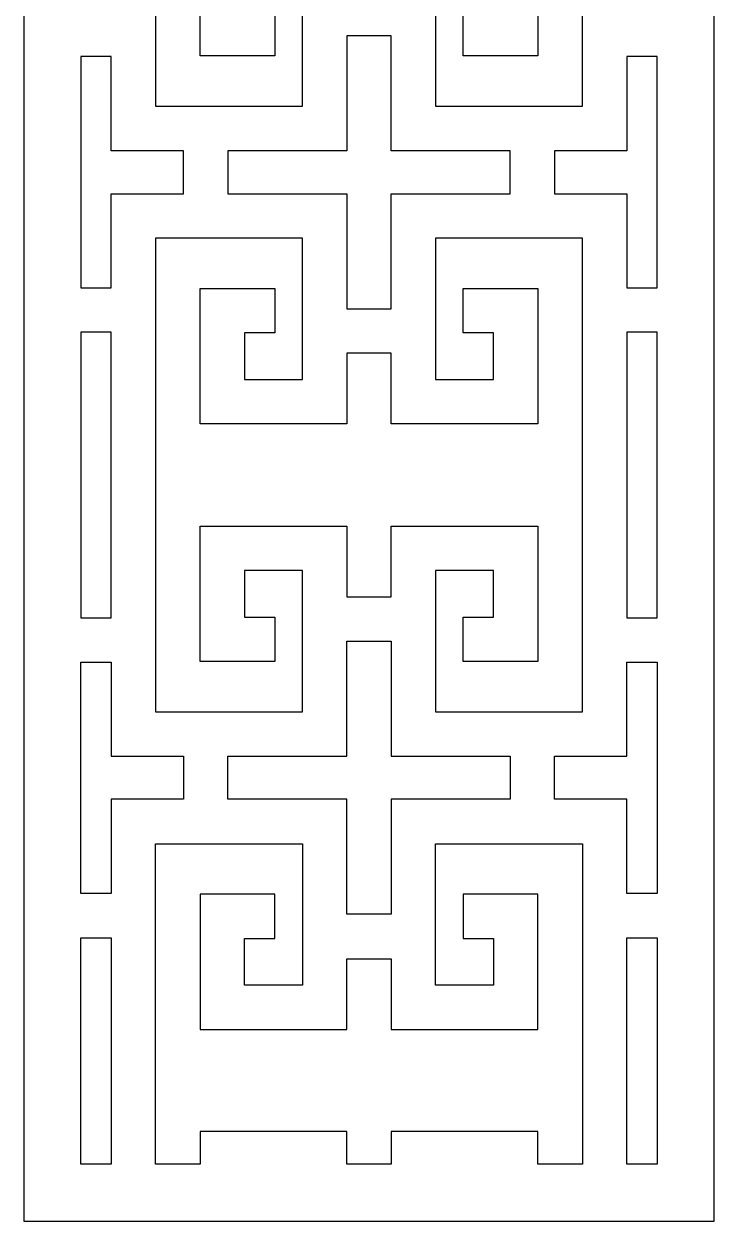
# Model space of a CAD drawing. Header units: centimetres. Extents: x -9.4 to 5.3, y -12.4 to 14.2.
# Drawn here: x -9.38 to -2.59, y -12.43 to -0.65 of the extents above; entities that cross this region are included whole.
import ezdxf

# ---------------------------------------------------------------- set-up
doc = ezdxf.new("R2010")
doc.units = ezdxf.units.CM
doc.header["$MEASUREMENT"] = 0
doc.layers.add('layer 1', color=7, linetype='Continuous')

msp = doc.modelspace()

# ---------------------------------------------------------------- linework, layer by layer
at = {"layer": 'layer 1', "color": 177}
for points, knots in [([(-3.14941, -12.43271), (-3.14941, -12.43271), (-3.44821, -12.43271), (-3.44821, -12.43271), (-3.44821, -12.43271), (-3.44821, -12.43271), (-3.88507, -12.43271), (-3.88507, -12.43271), (-3.88507, -12.43271), (-3.88507, -12.43271), (-4.32191, -12.43271), (-4.32191, -12.43271), (-4.32191, -12.43271), (-4.32191, -12.43271), (-4.75877, -12.43271), (-4.75877, -12.43271), (-4.75877, -12.43271), (-4.75877, -12.43271), (-5.32843, -12.43271), (-5.32843, -12.43271), (-5.32843, -12.43271), (-5.32843, -12.43271), (-6.63896, -12.43271), (-6.63896, -12.43271), (-6.63896, -12.43271), (-6.63896, -12.43271), (-7.20862, -12.43271), (-7.20862, -12.43271), (-7.20862, -12.43271), (-7.20862, -12.43271), (-7.64547, -12.43271), (-7.64547, -12.43271), (-7.64547, -12.43271), (-7.64547, -12.43271), (-8.08232, -12.43271), (-8.08232, -12.43271), (-8.08232, -12.43271), (-8.08232, -12.43271), (-8.51917, -12.43271), (-8.51917, -12.43271), (-8.51917, -12.43271), (-8.51917, -12.43271), (-8.81798, -12.43271), (-8.81798, -12.43271), (-8.81798, -12.43271), (-8.81798, -12.43271), (-9.37717, -12.43271), (-9.37717, -12.43271), (-9.37717, -12.43271), (-9.37717, -12.43271), (-9.37717, -12.43271), (-9.37717, -12.43271), (-9.37717, -12.43271), (-9.37717, -12.43271), (-9.37717, -11.87352), (-9.37717, -11.87352), (-9.37717, -11.87352), (-9.37717, -11.87352), (-9.37717, -11.87352), (-9.37717, -11.87352), (-9.37717, -11.87352), (-9.37717, -11.87352), (-9.37717, -11.04969), (-9.37717, -11.04969), (-9.37717, -11.04969), (-9.37717, -11.04969), (-9.37717, -8.06984), (-9.37717, -8.06984), (-9.37717, -8.06984), (-9.37717, -8.06984), (-9.37717, -5.08999), (-9.37717, -5.08999), (-9.37717, -5.08999), (-9.37717, -5.08999), (-9.37717, -2.11014), (-9.37717, -2.11014), (-9.37717, -2.11014), (-9.37717, -2.11014), (-9.37717, 0.86972), (-9.37717, 0.86972), (-9.37717, 0.86972), (-9.37717, 0.86972), (-9.37717, 3.84957), (-9.37717, 3.84957), (-9.37717, 3.84957), (-9.37717, 3.84957), (-9.37717, 6.82942), (-9.37717, 6.82942), (-9.37717, 6.82942), (-9.37717, 6.82942), (-9.37717, 9.80927), (-9.37717, 9.80927), (-9.37717, 9.80927), (-9.37717, 9.80927), (-9.37717, 12.78912), (-9.37717, 12.78912), (-9.37717, 12.78912), (-9.37717, 12.78912), (-9.37717, 13.61295), (-9.37717, 13.61295), (-9.37717, 13.61295), (-9.37717, 13.61295), (-9.37717, 14.17214), (-9.37717, 14.17214), (-9.37717, 14.17214), (-9.37717, 14.17214), (-8.81798, 14.17214), (-8.81798, 14.17214), (-8.81798, 14.17214), (-8.81798, 14.17214), (-8.51917, 14.17214), (-8.51917, 14.17214), (-8.51917, 14.17214), (-8.51917, 14.17214), (-8.08232, 14.17214), (-8.08232, 14.17214), (-8.08232, 14.17214), (-8.08232, 14.17214), (-7.64547, 14.17214), (-7.64547, 14.17214), (-7.64547, 14.17214), (-7.64547, 14.17214), (-7.20862, 14.17214), (-7.20862, 14.17214), (-7.20862, 14.17214), (-7.20862, 14.17214), (-6.63896, 14.17214), (-6.63896, 14.17214), (-6.63896, 14.17214), (-6.63896, 14.17214), (-5.32843, 14.17214), (-5.32843, 14.17214), (-5.32843, 14.17214), (-5.32843, 14.17214), (-4.75877, 14.17214), (-4.75877, 14.17214), (-4.75877, 14.17214), (-4.75877, 14.17214), (-4.32191, 14.17214), (-4.32191, 14.17214), (-4.32191, 14.17214), (-4.32191, 14.17214), (-3.88507, 14.17214), (-3.88507, 14.17214), (-3.88507, 14.17214), (-3.88507, 14.17214), (-3.44821, 14.17214), (-3.44821, 14.17214), (-3.44821, 14.17214), (-3.44821, 14.17214), (-3.14941, 14.17214), (-3.14941, 14.17214), (-3.14941, 14.17214), (-3.14941, 14.17214), (-2.59022, 14.17214), (-2.59022, 14.17214), (-2.59022, 14.17214), (-2.59022, 14.17214), (-2.59022, 14.17214), (-2.59022, 14.17214), (-2.59022, 14.17214), (-2.59022, 14.17214), (-2.59022, 13.61295), (-2.59022, 13.61295), (-2.59022, 13.61295), (-2.59022, 13.61295), (-2.59022, 13.61295), (-2.59022, 13.61295), (-2.59022, 13.61295), (-2.59022, 13.61295), (-2.59022, 12.78912), (-2.59022, 12.78912), (-2.59022, 12.78912), (-2.59022, 12.78912), (-2.59022, 9.80927), (-2.59022, 9.80927), (-2.59022, 9.80927), (-2.59022, 9.80927), (-2.59022, 6.82942), (-2.59022, 6.82942), (-2.59022, 6.82942), (-2.59022, 6.82942), (-2.59022, 3.84957), (-2.59022, 3.84957), (-2.59022, 3.84957), (-2.59022, 3.84957), (-2.59022, 0.86972), (-2.59022, 0.86972), (-2.59022, 0.86972), (-2.59022, 0.86972), (-2.59022, -2.11014), (-2.59022, -2.11014), (-2.59022, -2.11014), (-2.59022, -2.11014), (-2.59022, -5.08999), (-2.59022, -5.08999), (-2.59022, -5.08999), (-2.59022, -5.08999), (-2.59022, -8.06984), (-2.59022, -8.06984), (-2.59022, -8.06984), (-2.59022, -8.06984), (-2.59022, -11.04969), (-2.59022, -11.04969), (-2.59022, -11.04969), (-2.59022, -11.04969), (-2.59022, -11.87352), (-2.59022, -11.87352), (-2.59022, -11.87352), (-2.59022, -11.87352), (-2.59022, -12.43271), (-2.59022, -12.43271), (-2.59022, -12.43271), (-2.59022, -12.43271), (-3.14941, -12.43271), (-3.14941, -12.43271)], [0, 0, 0, 0, 0.01818182, 0.01818182, 0.01818182, 0.01818182, 0.03636364, 0.03636364, 0.03636364, 0.03636364, 0.05454545, 0.05454545, 0.05454545, 0.05454545, 0.07272727, 0.07272727, 0.07272727, 0.07272727, 0.09090909, 0.09090909, 0.09090909, 0.09090909, 0.10909091, 0.10909091, 0.10909091, 0.10909091, 0.12727273, 0.12727273, 0.12727273, 0.12727273, 0.14545455, 0.14545455, 0.14545455, 0.14545455, 0.16363636, 0.16363636, 0.16363636, 0.16363636, 0.18181818, 0.18181818, 0.18181818, 0.18181818, 0.2, 0.2, 0.2, 0.2, 0.21818182, 0.21818182, 0.21818182, 0.21818182, 0.23636364, 0.23636364, 0.23636364, 0.23636364, 0.25454545, 0.25454545, 0.25454545, 0.25454545, 0.27272727, 0.27272727, 0.27272727, 0.27272727, 0.29090909, 0.29090909, 0.29090909, 0.29090909, 0.30909091, 0.30909091, 0.30909091, 0.30909091, 0.32727273, 0.32727273, 0.32727273, 0.32727273, 0.34545455, 0.34545455, 0.34545455, 0.34545455, 0.36363636, 0.36363636, 0.36363636, 0.36363636, 0.38181818, 0.38181818, 0.38181818, 0.38181818, 0.4, 0.4, 0.4, 0.4, 0.41818182, 0.41818182, 0.41818182, 0.41818182, 0.43636364, 0.43636364, 0.43636364, 0.43636364, 0.45454545, 0.45454545, 0.45454545, 0.45454545, 0.47272727, 0.47272727, 0.47272727, 0.47272727, 0.49090909, 0.49090909, 0.49090909, 0.49090909, 0.50909091, 0.50909091, 0.50909091, 0.50909091, 0.52727273, 0.52727273, 0.52727273, 0.52727273, 0.54545455, 0.54545455, 0.54545455, 0.54545455, 0.56363636, 0.56363636, 0.56363636, 0.56363636, 0.58181818, 0.58181818, 0.58181818, 0.58181818, 0.6, 0.6, 0.6, 0.6, 0.61818182, 0.61818182, 0.61818182, 0.61818182, 0.63636364, 0.63636364, 0.63636364, 0.63636364, 0.65454545, 0.65454545, 0.65454545, 0.65454545, 0.67272727, 0.67272727, 0.67272727, 0.67272727, 0.69090909, 0.69090909, 0.69090909, 0.69090909, 0.70909091, 0.70909091, 0.70909091, 0.70909091, 0.72727273, 0.72727273, 0.72727273, 0.72727273, 0.74545455, 0.74545455, 0.74545455, 0.74545455, 0.76363636, 0.76363636, 0.76363636, 0.76363636, 0.78181818, 0.78181818, 0.78181818, 0.78181818, 0.8, 0.8, 0.8, 0.8, 0.81818182, 0.81818182, 0.81818182, 0.81818182, 0.83636364, 0.83636364, 0.83636364, 0.83636364, 0.85454545, 0.85454545, 0.85454545, 0.85454545, 0.87272727, 0.87272727, 0.87272727, 0.87272727, 0.89090909, 0.89090909, 0.89090909, 0.89090909, 0.90909091, 0.90909091, 0.90909091, 0.90909091, 0.92727273, 0.92727273, 0.92727273, 0.92727273, 0.94545455, 0.94545455, 0.94545455, 0.94545455, 0.96363636, 0.96363636, 0.96363636, 0.96363636, 1, 1, 1, 1]), ([(-3.88507, 0.86972), (-3.88507, 0.86972), (-3.88507, -1.46119), (-3.88507, -1.46119), (-3.88507, -1.46119), (-3.88507, -1.46119), (-5.32843, -1.46119), (-5.32843, -1.46119), (-5.32843, -1.46119), (-5.32843, -1.46119), (-5.32843, -0.06944), (-5.32843, -0.06944), (-5.32843, -0.06944), (-5.32843, -0.06944), (-4.75877, -0.06944), (-4.75877, -0.06944), (-4.75877, -0.06944), (-4.75877, -0.06944), (-4.75877, -0.52835), (-4.75877, -0.52835), (-4.75877, -0.52835), (-4.75877, -0.52835), (-5.05758, -0.52835), (-5.05758, -0.52835), (-5.05758, -0.52835), (-5.05758, -0.52835), (-5.05758, -0.96522), (-5.05758, -0.96522), (-5.05758, -0.96522), (-5.05758, -0.96522), (-4.75877, -0.96522), (-4.75877, -0.96522), (-4.75877, -0.96522), (-4.75877, -0.96522), (-4.75876, -0.96522), (-4.75876, -0.96522), (-4.75876, -0.96522), (-4.75876, -0.96522), (-4.32191, -0.96522), (-4.32191, -0.96522), (-4.32191, -0.96522), (-4.32191, -0.96522), (-4.32191, 0.36742), (-4.32191, 0.36742), (-4.32191, 0.36742), (-4.32191, 0.36742), (-4.75877, 0.36742), (-4.75877, 0.36742), (-4.75877, 0.36742), (-4.75877, 0.36742), (-4.75877, 0.36742), (-4.75877, 0.36742), (-4.75877, 0.36742), (-4.75877, 0.36742), (-5.32844, 0.36742), (-5.32844, 0.36742), (-5.32844, 0.36742), (-5.32844, 0.36742), (-5.32844, 0.36742), (-5.32844, 0.36742), (-5.32844, 0.36742), (-5.32844, 0.36742), (-5.76528, 0.36742), (-5.76528, 0.36742), (-5.76528, 0.36742), (-5.76528, 0.36742), (-5.76529, -0.32971), (-5.76529, -0.32971), (-5.76529, -0.32971), (-5.76529, -0.32971), (-5.98369, -0.32971), (-5.98369, -0.32971), (-5.98369, -0.32971), (-5.98369, -0.32971), (-6.2021, -0.32971), (-6.2021, -0.32971), (-6.2021, -0.32971), (-6.2021, -0.32971), (-6.2021, 0.36742), (-6.2021, 0.36742), (-6.2021, 0.36742), (-6.2021, 0.36742), (-6.63895, 0.36742), (-6.63895, 0.36742), (-6.63895, 0.36742), (-6.63895, 0.36742), (-6.63895, 0.36742), (-6.63895, 0.36742), (-6.63895, 0.36742), (-6.63895, 0.36742), (-7.20862, 0.36742), (-7.20862, 0.36742), (-7.20862, 0.36742), (-7.20862, 0.36742), (-7.20862, 0.36742), (-7.20862, 0.36742), (-7.20862, 0.36742), (-7.20862, 0.36742), (-7.64547, 0.36742), (-7.64547, 0.36742), (-7.64547, 0.36742), (-7.64547, 0.36742), (-7.64547, -0.96522), (-7.64547, -0.96522), (-7.64547, -0.96522), (-7.64547, -0.96522), (-7.20862, -0.96522), (-7.20862, -0.96522), (-7.20862, -0.96522), (-7.20862, -0.96522), (-7.20862, -0.96522), (-7.20862, -0.96522), (-7.20862, -0.96522), (-7.20862, -0.96522), (-6.90981, -0.96522), (-6.90981, -0.96522), (-6.90981, -0.96522), (-6.90981, -0.96522), (-6.90981, -0.52835), (-6.90981, -0.52835), (-6.90981, -0.52835), (-6.90981, -0.52835), (-7.20862, -0.52835), (-7.20862, -0.52835), (-7.20862, -0.52835), (-7.20862, -0.52835), (-7.20862, -0.06944), (-7.20862, -0.06944), (-7.20862, -0.06944), (-7.20862, -0.06944), (-6.63896, -0.06944), (-6.63896, -0.06944), (-6.63896, -0.06944), (-6.63896, -0.06944), (-6.63896, -1.46119), (-6.63896, -1.46119), (-6.63896, -1.46119), (-6.63896, -1.46119), (-8.08232, -1.46119), (-8.08232, -1.46119), (-8.08232, -1.46119), (-8.08232, -1.46119), (-8.08232, 0.86972), (-8.08232, 0.86972), (-8.08232, 0.86972), (-8.08232, 0.86972), (-8.08232, 3.20063), (-8.08232, 3.20063), (-8.08232, 3.20063), (-8.08232, 3.20063), (-6.63896, 3.20063), (-6.63896, 3.20063), (-6.63896, 3.20063), (-6.63896, 3.20063), (-6.63896, 1.80888), (-6.63896, 1.80888), (-6.63896, 1.80888), (-6.63896, 1.80888), (-7.20862, 1.80888), (-7.20862, 1.80888), (-7.20862, 1.80888), (-7.20862, 1.80888), (-7.20862, 2.26779), (-7.20862, 2.26779), (-7.20862, 2.26779), (-7.20862, 2.26779), (-6.90981, 2.26779), (-6.90981, 2.26779), (-6.90981, 2.26779), (-6.90981, 2.26779), (-6.90981, 2.70465), (-6.90981, 2.70465), (-6.90981, 2.70465), (-6.90981, 2.70465), (-7.20862, 2.70465), (-7.20862, 2.70465), (-7.20862, 2.70465), (-7.20862, 2.70465), (-7.20862, 2.70465), (-7.20862, 2.70465), (-7.20862, 2.70465), (-7.20862, 2.70465), (-7.64547, 2.70465), (-7.64547, 2.70465), (-7.64547, 2.70465), (-7.64547, 2.70465), (-7.64547, 1.37201), (-7.64547, 1.37201), (-7.64547, 1.37201), (-7.64547, 1.37201), (-7.20862, 1.37201), (-7.20862, 1.37201), (-7.20862, 1.37201), (-7.20862, 1.37201), (-7.20862, 1.37201), (-7.20862, 1.37201), (-7.20862, 1.37201), (-7.20862, 1.37201), (-6.63895, 1.37201), (-6.63895, 1.37201), (-6.63895, 1.37201), (-6.63895, 1.37201), (-6.63895, 1.37202), (-6.63895, 1.37202), (-6.63895, 1.37202), (-6.63895, 1.37202), (-6.2021, 1.37202), (-6.2021, 1.37202), (-6.2021, 1.37202), (-6.2021, 1.37202), (-6.2021, 2.06914), (-6.2021, 2.06914), (-6.2021, 2.06914), (-6.2021, 2.06914), (-5.98369, 2.06914), (-5.98369, 2.06914), (-5.98369, 2.06914), (-5.98369, 2.06914), (-5.76529, 2.06914), (-5.76529, 2.06914), (-5.76529, 2.06914), (-5.76529, 2.06914), (-5.76528, 1.37202), (-5.76528, 1.37202), (-5.76528, 1.37202), (-5.76528, 1.37202), (-5.32844, 1.37202), (-5.32844, 1.37202), (-5.32844, 1.37202), (-5.32844, 1.37202), (-5.32844, 1.37201), (-5.32844, 1.37201), (-5.32844, 1.37201), (-5.32844, 1.37201), (-4.75877, 1.37201), (-4.75877, 1.37201), (-4.75877, 1.37201), (-4.75877, 1.37201), (-4.75877, 1.37201), (-4.75877, 1.37201), (-4.75877, 1.37201), (-4.75877, 1.37201), (-4.32191, 1.37201), (-4.32191, 1.37201), (-4.32191, 1.37201), (-4.32191, 1.37201), (-4.32191, 2.70465), (-4.32191, 2.70465), (-4.32191, 2.70465), (-4.32191, 2.70465), (-4.75876, 2.70465), (-4.75876, 2.70465), (-4.75876, 2.70465), (-4.75876, 2.70465), (-4.75877, 2.70465), (-4.75877, 2.70465), (-4.75877, 2.70465), (-4.75877, 2.70465), (-5.05758, 2.70465), (-5.05758, 2.70465), (-5.05758, 2.70465), (-5.05758, 2.70465), (-5.05758, 2.26779), (-5.05758, 2.26779), (-5.05758, 2.26779), (-5.05758, 2.26779), (-4.75877, 2.26779), (-4.75877, 2.26779), (-4.75877, 2.26779), (-4.75877, 2.26779), (-4.75877, 1.80888), (-4.75877, 1.80888), (-4.75877, 1.80888), (-4.75877, 1.80888), (-5.32843, 1.80888), (-5.32843, 1.80888), (-5.32843, 1.80888), (-5.32843, 1.80888), (-5.32843, 3.20063), (-5.32843, 3.20063), (-5.32843, 3.20063), (-5.32843, 3.20063), (-3.88507, 3.20063), (-3.88507, 3.20063), (-3.88507, 3.20063), (-3.88507, 3.20063), (-3.88507, 0.86972), (-3.88507, 0.86972)], [0, 0, 0, 0, 0.01369863, 0.01369863, 0.01369863, 0.01369863, 0.02739726, 0.02739726, 0.02739726, 0.02739726, 0.04109589, 0.04109589, 0.04109589, 0.04109589, 0.05479452, 0.05479452, 0.05479452, 0.05479452, 0.06849315, 0.06849315, 0.06849315, 0.06849315, 0.08219178, 0.08219178, 0.08219178, 0.08219178, 0.09589041, 0.09589041, 0.09589041, 0.09589041, 0.10958904, 0.10958904, 0.10958904, 0.10958904, 0.12328767, 0.12328767, 0.12328767, 0.12328767, 0.1369863, 0.1369863, 0.1369863, 0.1369863, 0.15068493, 0.15068493, 0.15068493, 0.15068493, 0.16438356, 0.16438356, 0.16438356, 0.16438356, 0.17808219, 0.17808219, 0.17808219, 0.17808219, 0.19178082, 0.19178082, 0.19178082, 0.19178082, 0.20547945, 0.20547945, 0.20547945, 0.20547945, 0.21917808, 0.21917808, 0.21917808, 0.21917808, 0.23287671, 0.23287671, 0.23287671, 0.23287671, 0.24657534, 0.24657534, 0.24657534, 0.24657534, 0.26027397, 0.26027397, 0.26027397, 0.26027397, 0.2739726, 0.2739726, 0.2739726, 0.2739726, 0.28767123, 0.28767123, 0.28767123, 0.28767123, 0.30136986, 0.30136986, 0.30136986, 0.30136986, 0.31506849, 0.31506849, 0.31506849, 0.31506849, 0.32876712, 0.32876712, 0.32876712, 0.32876712, 0.34246575, 0.34246575, 0.34246575, 0.34246575, 0.35616438, 0.35616438, 0.35616438, 0.35616438, 0.36986301, 0.36986301, 0.36986301, 0.36986301, 0.38356164, 0.38356164, 0.38356164, 0.38356164, 0.39726027, 0.39726027, 0.39726027, 0.39726027, 0.4109589, 0.4109589, 0.4109589, 0.4109589, 0.42465753, 0.42465753, 0.42465753, 0.42465753, 0.43835616, 0.43835616, 0.43835616, 0.43835616, 0.45205479, 0.45205479, 0.45205479, 0.45205479, 0.46575342, 0.46575342, 0.46575342, 0.46575342, 0.47945205, 0.47945205, 0.47945205, 0.47945205, 0.49315068, 0.49315068, 0.49315068, 0.49315068, 0.50684932, 0.50684932, 0.50684932, 0.50684932, 0.52054795, 0.52054795, 0.52054795, 0.52054795, 0.53424658, 0.53424658, 0.53424658, 0.53424658, 0.54794521, 0.54794521, 0.54794521, 0.54794521, 0.56164384, 0.56164384, 0.56164384, 0.56164384, 0.57534247, 0.57534247, 0.57534247, 0.57534247, 0.5890411, 0.5890411, 0.5890411, 0.5890411, 0.60273973, 0.60273973, 0.60273973, 0.60273973, 0.61643836, 0.61643836, 0.61643836, 0.61643836, 0.63013699, 0.63013699, 0.63013699, 0.63013699, 0.64383562, 0.64383562, 0.64383562, 0.64383562, 0.65753425, 0.65753425, 0.65753425, 0.65753425, 0.67123288, 0.67123288, 0.67123288, 0.67123288, 0.68493151, 0.68493151, 0.68493151, 0.68493151, 0.69863014, 0.69863014, 0.69863014, 0.69863014, 0.71232877, 0.71232877, 0.71232877, 0.71232877, 0.7260274, 0.7260274, 0.7260274, 0.7260274, 0.73972603, 0.73972603, 0.73972603, 0.73972603, 0.75342466, 0.75342466, 0.75342466, 0.75342466, 0.76712329, 0.76712329, 0.76712329, 0.76712329, 0.78082192, 0.78082192, 0.78082192, 0.78082192, 0.79452055, 0.79452055, 0.79452055, 0.79452055, 0.80821918, 0.80821918, 0.80821918, 0.80821918, 0.82191781, 0.82191781, 0.82191781, 0.82191781, 0.83561644, 0.83561644, 0.83561644, 0.83561644, 0.84931507, 0.84931507, 0.84931507, 0.84931507, 0.8630137, 0.8630137, 0.8630137, 0.8630137, 0.87671233, 0.87671233, 0.87671233, 0.87671233, 0.89041096, 0.89041096, 0.89041096, 0.89041096, 0.90410959, 0.90410959, 0.90410959, 0.90410959, 0.91780822, 0.91780822, 0.91780822, 0.91780822, 0.93150685, 0.93150685, 0.93150685, 0.93150685, 0.94520548, 0.94520548, 0.94520548, 0.94520548, 0.95890411, 0.95890411, 0.95890411, 0.95890411, 0.97260274, 0.97260274, 0.97260274, 0.97260274, 1, 1, 1, 1]), ([(-5.76529, -0.76657), (-5.76529, -0.76657), (-5.76528, -1.89806), (-5.76528, -1.89806), (-5.76528, -1.89806), (-5.76528, -1.89806), (-5.32843, -1.89806), (-5.32843, -1.89806), (-5.32843, -1.89806), (-5.32843, -1.89806), (-5.32843, -1.89806), (-5.32843, -1.89806), (-5.32843, -1.89806), (-5.32843, -1.89806), (-4.59626, -1.89806), (-4.59626, -1.89806), (-4.59626, -1.89806), (-4.59626, -1.89806), (-4.59626, -2.11014), (-4.59626, -2.11014), (-4.59626, -2.11014), (-4.59626, -2.11014), (-4.59626, -2.32221), (-4.59626, -2.32221), (-4.59626, -2.32221), (-4.59626, -2.32221), (-5.32843, -2.32221), (-5.32843, -2.32221), (-5.32843, -2.32221), (-5.32843, -2.32221), (-5.32843, -2.32221), (-5.32843, -2.32221), (-5.32843, -2.32221), (-5.32843, -2.32221), (-5.76528, -2.32221), (-5.76528, -2.32221), (-5.76528, -2.32221), (-5.76528, -2.32221), (-5.76529, -3.4537), (-5.76529, -3.4537), (-5.76529, -3.4537), (-5.76529, -3.4537), (-5.98369, -3.4537), (-5.98369, -3.4537), (-5.98369, -3.4537), (-5.98369, -3.4537), (-6.2021, -3.4537), (-6.2021, -3.4537), (-6.2021, -3.4537), (-6.2021, -3.4537), (-6.2021, -2.32221), (-6.2021, -2.32221), (-6.2021, -2.32221), (-6.2021, -2.32221), (-6.63895, -2.32221), (-6.63895, -2.32221), (-6.63895, -2.32221), (-6.63895, -2.32221), (-6.63896, -2.32221), (-6.63896, -2.32221), (-6.63896, -2.32221), (-6.63896, -2.32221), (-7.37113, -2.32221), (-7.37113, -2.32221), (-7.37113, -2.32221), (-7.37113, -2.32221), (-7.37113, -2.11014), (-7.37113, -2.11014), (-7.37113, -2.11014), (-7.37113, -2.11014), (-7.37113, -1.89806), (-7.37113, -1.89806), (-7.37113, -1.89806), (-7.37113, -1.89806), (-6.63896, -1.89806), (-6.63896, -1.89806), (-6.63896, -1.89806), (-6.63896, -1.89806), (-6.63895, -1.89806), (-6.63895, -1.89806), (-6.63895, -1.89806), (-6.63895, -1.89806), (-6.2021, -1.89806), (-6.2021, -1.89806), (-6.2021, -1.89806), (-6.2021, -1.89806), (-6.2021, -0.76657), (-6.2021, -0.76657), (-6.2021, -0.76657), (-6.2021, -0.76657), (-5.98369, -0.76657), (-5.98369, -0.76657), (-5.98369, -0.76657), (-5.98369, -0.76657), (-5.76529, -0.76657), (-5.76529, -0.76657)], [0, 0, 0, 0, 0.04, 0.04, 0.04, 0.04, 0.08, 0.08, 0.08, 0.08, 0.12, 0.12, 0.12, 0.12, 0.16, 0.16, 0.16, 0.16, 0.2, 0.2, 0.2, 0.2, 0.24, 0.24, 0.24, 0.24, 0.28, 0.28, 0.28, 0.28, 0.32, 0.32, 0.32, 0.32, 0.36, 0.36, 0.36, 0.36, 0.4, 0.4, 0.4, 0.4, 0.44, 0.44, 0.44, 0.44, 0.48, 0.48, 0.48, 0.48, 0.52, 0.52, 0.52, 0.52, 0.56, 0.56, 0.56, 0.56, 0.6, 0.6, 0.6, 0.6, 0.64, 0.64, 0.64, 0.64, 0.68, 0.68, 0.68, 0.68, 0.72, 0.72, 0.72, 0.72, 0.76, 0.76, 0.76, 0.76, 0.8, 0.8, 0.8, 0.8, 0.84, 0.84, 0.84, 0.84, 0.88, 0.88, 0.88, 0.88, 0.92, 0.92, 0.92, 0.92, 1, 1, 1, 1]), ([(-8.81798, -2.11014), (-8.81798, -2.11014), (-8.81798, -0.97156), (-8.81798, -0.97156), (-8.81798, -0.97156), (-8.81798, -0.97156), (-8.51917, -0.97156), (-8.51917, -0.97156), (-8.51917, -0.97156), (-8.51917, -0.97156), (-8.51917, -1.89806), (-8.51917, -1.89806), (-8.51917, -1.89806), (-8.51917, -1.89806), (-8.08232, -1.89806), (-8.08232, -1.89806), (-8.08232, -1.89806), (-8.08232, -1.89806), (-8.08232, -1.89806), (-8.08232, -1.89806), (-8.08232, -1.89806), (-8.08232, -1.89806), (-7.80798, -1.89806), (-7.80798, -1.89806), (-7.80798, -1.89806), (-7.80798, -1.89806), (-7.80798, -2.11014), (-7.80798, -2.11014), (-7.80798, -2.11014), (-7.80798, -2.11014), (-7.80798, -2.32221), (-7.80798, -2.32221), (-7.80798, -2.32221), (-7.80798, -2.32221), (-8.08232, -2.32221), (-8.08232, -2.32221), (-8.08232, -2.32221), (-8.08232, -2.32221), (-8.08232, -2.32221), (-8.08232, -2.32221), (-8.08232, -2.32221), (-8.08232, -2.32221), (-8.51917, -2.32221), (-8.51917, -2.32221), (-8.51917, -2.32221), (-8.51917, -2.32221), (-8.51917, -3.24871), (-8.51917, -3.24871), (-8.51917, -3.24871), (-8.51917, -3.24871), (-8.81798, -3.24871), (-8.81798, -3.24871), (-8.81798, -3.24871), (-8.81798, -3.24871), (-8.81798, -2.11014), (-8.81798, -2.11014)], [0, 0, 0, 0, 0.06666667, 0.06666667, 0.06666667, 0.06666667, 0.13333333, 0.13333333, 0.13333333, 0.13333333, 0.2, 0.2, 0.2, 0.2, 0.26666667, 0.26666667, 0.26666667, 0.26666667, 0.33333333, 0.33333333, 0.33333333, 0.33333333, 0.4, 0.4, 0.4, 0.4, 0.46666667, 0.46666667, 0.46666667, 0.46666667, 0.53333333, 0.53333333, 0.53333333, 0.53333333, 0.6, 0.6, 0.6, 0.6, 0.66666667, 0.66666667, 0.66666667, 0.66666667, 0.73333333, 0.73333333, 0.73333333, 0.73333333, 0.8, 0.8, 0.8, 0.8, 0.86666667, 0.86666667, 0.86666667, 0.86666667, 1, 1, 1, 1]), ([(-4.1594, -2.11014), (-4.1594, -2.11014), (-4.1594, -1.89806), (-4.1594, -1.89806), (-4.1594, -1.89806), (-4.1594, -1.89806), (-3.88507, -1.89806), (-3.88507, -1.89806), (-3.88507, -1.89806), (-3.88507, -1.89806), (-3.88506, -1.89806), (-3.88506, -1.89806), (-3.88506, -1.89806), (-3.88506, -1.89806), (-3.44821, -1.89806), (-3.44821, -1.89806), (-3.44821, -1.89806), (-3.44821, -1.89806), (-3.44821, -0.97156), (-3.44821, -0.97156), (-3.44821, -0.97156), (-3.44821, -0.97156), (-3.14941, -0.97156), (-3.14941, -0.97156), (-3.14941, -0.97156), (-3.14941, -0.97156), (-3.14941, -2.11014), (-3.14941, -2.11014), (-3.14941, -2.11014), (-3.14941, -2.11014), (-3.14941, -3.24871), (-3.14941, -3.24871), (-3.14941, -3.24871), (-3.14941, -3.24871), (-3.44821, -3.24871), (-3.44821, -3.24871), (-3.44821, -3.24871), (-3.44821, -3.24871), (-3.44821, -2.32221), (-3.44821, -2.32221), (-3.44821, -2.32221), (-3.44821, -2.32221), (-3.88506, -2.32221), (-3.88506, -2.32221), (-3.88506, -2.32221), (-3.88506, -2.32221), (-3.88507, -2.32221), (-3.88507, -2.32221), (-3.88507, -2.32221), (-3.88507, -2.32221), (-4.1594, -2.32221), (-4.1594, -2.32221), (-4.1594, -2.32221), (-4.1594, -2.32221), (-4.1594, -2.11014), (-4.1594, -2.11014)], [0, 0, 0, 0, 0.06666667, 0.06666667, 0.06666667, 0.06666667, 0.13333333, 0.13333333, 0.13333333, 0.13333333, 0.2, 0.2, 0.2, 0.2, 0.26666667, 0.26666667, 0.26666667, 0.26666667, 0.33333333, 0.33333333, 0.33333333, 0.33333333, 0.4, 0.4, 0.4, 0.4, 0.46666667, 0.46666667, 0.46666667, 0.46666667, 0.53333333, 0.53333333, 0.53333333, 0.53333333, 0.6, 0.6, 0.6, 0.6, 0.66666667, 0.66666667, 0.66666667, 0.66666667, 0.73333333, 0.73333333, 0.73333333, 0.73333333, 0.8, 0.8, 0.8, 0.8, 0.86666667, 0.86666667, 0.86666667, 0.86666667, 1, 1, 1, 1]), ([(-3.88507, -5.08999), (-3.88507, -5.08999), (-3.88507, -7.4209), (-3.88507, -7.4209), (-3.88507, -7.4209), (-3.88507, -7.4209), (-5.32843, -7.4209), (-5.32843, -7.4209), (-5.32843, -7.4209), (-5.32843, -7.4209), (-5.32843, -6.02915), (-5.32843, -6.02915), (-5.32843, -6.02915), (-5.32843, -6.02915), (-4.75877, -6.02915), (-4.75877, -6.02915), (-4.75877, -6.02915), (-4.75877, -6.02915), (-4.75877, -6.48806), (-4.75877, -6.48806), (-4.75877, -6.48806), (-4.75877, -6.48806), (-5.05758, -6.48806), (-5.05758, -6.48806), (-5.05758, -6.48806), (-5.05758, -6.48806), (-5.05758, -6.92492), (-5.05758, -6.92492), (-5.05758, -6.92492), (-5.05758, -6.92492), (-4.75877, -6.92492), (-4.75877, -6.92492), (-4.75877, -6.92492), (-4.75877, -6.92492), (-4.75876, -6.92492), (-4.75876, -6.92492), (-4.75876, -6.92492), (-4.75876, -6.92492), (-4.32191, -6.92492), (-4.32191, -6.92492), (-4.32191, -6.92492), (-4.32191, -6.92492), (-4.32191, -5.59228), (-4.32191, -5.59228), (-4.32191, -5.59228), (-4.32191, -5.59228), (-4.75877, -5.59228), (-4.75877, -5.59228), (-4.75877, -5.59228), (-4.75877, -5.59228), (-4.75877, -5.59228), (-4.75877, -5.59228), (-4.75877, -5.59228), (-4.75877, -5.59228), (-5.32844, -5.59228), (-5.32844, -5.59228), (-5.32844, -5.59228), (-5.32844, -5.59228), (-5.32844, -5.59229), (-5.32844, -5.59229), (-5.32844, -5.59229), (-5.32844, -5.59229), (-5.76528, -5.59229), (-5.76528, -5.59229), (-5.76528, -5.59229), (-5.76528, -5.59229), (-5.76529, -6.28941), (-5.76529, -6.28941), (-5.76529, -6.28941), (-5.76529, -6.28941), (-5.98369, -6.28941), (-5.98369, -6.28941), (-5.98369, -6.28941), (-5.98369, -6.28941), (-6.2021, -6.28941), (-6.2021, -6.28941), (-6.2021, -6.28941), (-6.2021, -6.28941), (-6.2021, -5.59229), (-6.2021, -5.59229), (-6.2021, -5.59229), (-6.2021, -5.59229), (-6.63895, -5.59229), (-6.63895, -5.59229), (-6.63895, -5.59229), (-6.63895, -5.59229), (-6.63895, -5.59228), (-6.63895, -5.59228), (-6.63895, -5.59228), (-6.63895, -5.59228), (-7.20862, -5.59228), (-7.20862, -5.59228), (-7.20862, -5.59228), (-7.20862, -5.59228), (-7.20862, -5.59228), (-7.20862, -5.59228), (-7.20862, -5.59228), (-7.20862, -5.59228), (-7.64547, -5.59228), (-7.64547, -5.59228), (-7.64547, -5.59228), (-7.64547, -5.59228), (-7.64547, -6.92492), (-7.64547, -6.92492), (-7.64547, -6.92492), (-7.64547, -6.92492), (-7.20862, -6.92492), (-7.20862, -6.92492), (-7.20862, -6.92492), (-7.20862, -6.92492), (-7.20862, -6.92492), (-7.20862, -6.92492), (-7.20862, -6.92492), (-7.20862, -6.92492), (-6.90981, -6.92492), (-6.90981, -6.92492), (-6.90981, -6.92492), (-6.90981, -6.92492), (-6.90981, -6.48806), (-6.90981, -6.48806), (-6.90981, -6.48806), (-6.90981, -6.48806), (-7.20862, -6.48806), (-7.20862, -6.48806), (-7.20862, -6.48806), (-7.20862, -6.48806), (-7.20862, -6.02915), (-7.20862, -6.02915), (-7.20862, -6.02915), (-7.20862, -6.02915), (-6.63896, -6.02915), (-6.63896, -6.02915), (-6.63896, -6.02915), (-6.63896, -6.02915), (-6.63896, -7.4209), (-6.63896, -7.4209), (-6.63896, -7.4209), (-6.63896, -7.4209), (-8.08232, -7.4209), (-8.08232, -7.4209), (-8.08232, -7.4209), (-8.08232, -7.4209), (-8.08232, -5.08999), (-8.08232, -5.08999), (-8.08232, -5.08999), (-8.08232, -5.08999), (-8.08232, -2.75908), (-8.08232, -2.75908), (-8.08232, -2.75908), (-8.08232, -2.75908), (-6.63896, -2.75908), (-6.63896, -2.75908), (-6.63896, -2.75908), (-6.63896, -2.75908), (-6.63896, -4.15083), (-6.63896, -4.15083), (-6.63896, -4.15083), (-6.63896, -4.15083), (-7.20862, -4.15083), (-7.20862, -4.15083), (-7.20862, -4.15083), (-7.20862, -4.15083), (-7.20862, -3.69192), (-7.20862, -3.69192), (-7.20862, -3.69192), (-7.20862, -3.69192), (-6.90981, -3.69192), (-6.90981, -3.69192), (-6.90981, -3.69192), (-6.90981, -3.69192), (-6.90981, -3.25505), (-6.90981, -3.25505), (-6.90981, -3.25505), (-6.90981, -3.25505), (-7.20862, -3.25505), (-7.20862, -3.25505), (-7.20862, -3.25505), (-7.20862, -3.25505), (-7.20862, -3.25505), (-7.20862, -3.25505), (-7.20862, -3.25505), (-7.20862, -3.25505), (-7.64547, -3.25505), (-7.64547, -3.25505), (-7.64547, -3.25505), (-7.64547, -3.25505), (-7.64547, -4.58769), (-7.64547, -4.58769), (-7.64547, -4.58769), (-7.64547, -4.58769), (-7.20862, -4.58769), (-7.20862, -4.58769), (-7.20862, -4.58769), (-7.20862, -4.58769), (-7.20862, -4.58769), (-7.20862, -4.58769), (-7.20862, -4.58769), (-7.20862, -4.58769), (-6.63895, -4.58769), (-6.63895, -4.58769), (-6.63895, -4.58769), (-6.63895, -4.58769), (-6.63895, -4.58769), (-6.63895, -4.58769), (-6.63895, -4.58769), (-6.63895, -4.58769), (-6.2021, -4.58769), (-6.2021, -4.58769), (-6.2021, -4.58769), (-6.2021, -4.58769), (-6.2021, -3.89056), (-6.2021, -3.89056), (-6.2021, -3.89056), (-6.2021, -3.89056), (-5.98369, -3.89056), (-5.98369, -3.89056), (-5.98369, -3.89056), (-5.98369, -3.89056), (-5.76529, -3.89056), (-5.76529, -3.89056), (-5.76529, -3.89056), (-5.76529, -3.89056), (-5.76528, -4.58769), (-5.76528, -4.58769), (-5.76528, -4.58769), (-5.76528, -4.58769), (-5.32844, -4.58769), (-5.32844, -4.58769), (-5.32844, -4.58769), (-5.32844, -4.58769), (-5.32844, -4.58769), (-5.32844, -4.58769), (-5.32844, -4.58769), (-5.32844, -4.58769), (-4.75877, -4.58769), (-4.75877, -4.58769), (-4.75877, -4.58769), (-4.75877, -4.58769), (-4.75877, -4.58769), (-4.75877, -4.58769), (-4.75877, -4.58769), (-4.75877, -4.58769), (-4.32191, -4.58769), (-4.32191, -4.58769), (-4.32191, -4.58769), (-4.32191, -4.58769), (-4.32191, -3.25505), (-4.32191, -3.25505), (-4.32191, -3.25505), (-4.32191, -3.25505), (-4.75876, -3.25505), (-4.75876, -3.25505), (-4.75876, -3.25505), (-4.75876, -3.25505), (-4.75877, -3.25505), (-4.75877, -3.25505), (-4.75877, -3.25505), (-4.75877, -3.25505), (-5.05758, -3.25505), (-5.05758, -3.25505), (-5.05758, -3.25505), (-5.05758, -3.25505), (-5.05758, -3.69192), (-5.05758, -3.69192), (-5.05758, -3.69192), (-5.05758, -3.69192), (-4.75877, -3.69192), (-4.75877, -3.69192), (-4.75877, -3.69192), (-4.75877, -3.69192), (-4.75877, -4.15083), (-4.75877, -4.15083), (-4.75877, -4.15083), (-4.75877, -4.15083), (-5.32843, -4.15083), (-5.32843, -4.15083), (-5.32843, -4.15083), (-5.32843, -4.15083), (-5.32843, -2.75908), (-5.32843, -2.75908), (-5.32843, -2.75908), (-5.32843, -2.75908), (-3.88507, -2.75908), (-3.88507, -2.75908), (-3.88507, -2.75908), (-3.88507, -2.75908), (-3.88507, -5.08999), (-3.88507, -5.08999)], [0, 0, 0, 0, 0.01369863, 0.01369863, 0.01369863, 0.01369863, 0.02739726, 0.02739726, 0.02739726, 0.02739726, 0.04109589, 0.04109589, 0.04109589, 0.04109589, 0.05479452, 0.05479452, 0.05479452, 0.05479452, 0.06849315, 0.06849315, 0.06849315, 0.06849315, 0.08219178, 0.08219178, 0.08219178, 0.08219178, 0.09589041, 0.09589041, 0.09589041, 0.09589041, 0.10958904, 0.10958904, 0.10958904, 0.10958904, 0.12328767, 0.12328767, 0.12328767, 0.12328767, 0.1369863, 0.1369863, 0.1369863, 0.1369863, 0.15068493, 0.15068493, 0.15068493, 0.15068493, 0.16438356, 0.16438356, 0.16438356, 0.16438356, 0.17808219, 0.17808219, 0.17808219, 0.17808219, 0.19178082, 0.19178082, 0.19178082, 0.19178082, 0.20547945, 0.20547945, 0.20547945, 0.20547945, 0.21917808, 0.21917808, 0.21917808, 0.21917808, 0.23287671, 0.23287671, 0.23287671, 0.23287671, 0.24657534, 0.24657534, 0.24657534, 0.24657534, 0.26027397, 0.26027397, 0.26027397, 0.26027397, 0.2739726, 0.2739726, 0.2739726, 0.2739726, 0.28767123, 0.28767123, 0.28767123, 0.28767123, 0.30136986, 0.30136986, 0.30136986, 0.30136986, 0.31506849, 0.31506849, 0.31506849, 0.31506849, 0.32876712, 0.32876712, 0.32876712, 0.32876712, 0.34246575, 0.34246575, 0.34246575, 0.34246575, 0.35616438, 0.35616438, 0.35616438, 0.35616438, 0.36986301, 0.36986301, 0.36986301, 0.36986301, 0.38356164, 0.38356164, 0.38356164, 0.38356164, 0.39726027, 0.39726027, 0.39726027, 0.39726027, 0.4109589, 0.4109589, 0.4109589, 0.4109589, 0.42465753, 0.42465753, 0.42465753, 0.42465753, 0.43835616, 0.43835616, 0.43835616, 0.43835616, 0.45205479, 0.45205479, 0.45205479, 0.45205479, 0.46575342, 0.46575342, 0.46575342, 0.46575342, 0.47945205, 0.47945205, 0.47945205, 0.47945205, 0.49315068, 0.49315068, 0.49315068, 0.49315068, 0.50684932, 0.50684932, 0.50684932, 0.50684932, 0.52054795, 0.52054795, 0.52054795, 0.52054795, 0.53424658, 0.53424658, 0.53424658, 0.53424658, 0.54794521, 0.54794521, 0.54794521, 0.54794521, 0.56164384, 0.56164384, 0.56164384, 0.56164384, 0.57534247, 0.57534247, 0.57534247, 0.57534247, 0.5890411, 0.5890411, 0.5890411, 0.5890411, 0.60273973, 0.60273973, 0.60273973, 0.60273973, 0.61643836, 0.61643836, 0.61643836, 0.61643836, 0.63013699, 0.63013699, 0.63013699, 0.63013699, 0.64383562, 0.64383562, 0.64383562, 0.64383562, 0.65753425, 0.65753425, 0.65753425, 0.65753425, 0.67123288, 0.67123288, 0.67123288, 0.67123288, 0.68493151, 0.68493151, 0.68493151, 0.68493151, 0.69863014, 0.69863014, 0.69863014, 0.69863014, 0.71232877, 0.71232877, 0.71232877, 0.71232877, 0.7260274, 0.7260274, 0.7260274, 0.7260274, 0.73972603, 0.73972603, 0.73972603, 0.73972603, 0.75342466, 0.75342466, 0.75342466, 0.75342466, 0.76712329, 0.76712329, 0.76712329, 0.76712329, 0.78082192, 0.78082192, 0.78082192, 0.78082192, 0.79452055, 0.79452055, 0.79452055, 0.79452055, 0.80821918, 0.80821918, 0.80821918, 0.80821918, 0.82191781, 0.82191781, 0.82191781, 0.82191781, 0.83561644, 0.83561644, 0.83561644, 0.83561644, 0.84931507, 0.84931507, 0.84931507, 0.84931507, 0.8630137, 0.8630137, 0.8630137, 0.8630137, 0.87671233, 0.87671233, 0.87671233, 0.87671233, 0.89041096, 0.89041096, 0.89041096, 0.89041096, 0.90410959, 0.90410959, 0.90410959, 0.90410959, 0.91780822, 0.91780822, 0.91780822, 0.91780822, 0.93150685, 0.93150685, 0.93150685, 0.93150685, 0.94520548, 0.94520548, 0.94520548, 0.94520548, 0.95890411, 0.95890411, 0.95890411, 0.95890411, 0.97260274, 0.97260274, 0.97260274, 0.97260274, 1, 1, 1, 1]), ([(-8.51917, -5.08999), (-8.51917, -5.08999), (-8.51917, -6.4944), (-8.51917, -6.4944), (-8.51917, -6.4944), (-8.51917, -6.4944), (-8.81798, -6.4944), (-8.81798, -6.4944), (-8.81798, -6.4944), (-8.81798, -6.4944), (-8.81798, -5.08999), (-8.81798, -5.08999), (-8.81798, -5.08999), (-8.81798, -5.08999), (-8.81798, -3.68558), (-8.81798, -3.68558), (-8.81798, -3.68558), (-8.81798, -3.68558), (-8.51917, -3.68558), (-8.51917, -3.68558), (-8.51917, -3.68558), (-8.51917, -3.68558), (-8.51917, -5.08999), (-8.51917, -5.08999)], [0, 0, 0, 0, 0.14285714, 0.14285714, 0.14285714, 0.14285714, 0.28571429, 0.28571429, 0.28571429, 0.28571429, 0.42857143, 0.42857143, 0.42857143, 0.42857143, 0.57142857, 0.57142857, 0.57142857, 0.57142857, 0.71428571, 0.71428571, 0.71428571, 0.71428571, 1, 1, 1, 1]), ([(-3.14941, -5.08999), (-3.14941, -5.08999), (-3.14941, -6.4944), (-3.14941, -6.4944), (-3.14941, -6.4944), (-3.14941, -6.4944), (-3.44821, -6.4944), (-3.44821, -6.4944), (-3.44821, -6.4944), (-3.44821, -6.4944), (-3.44821, -5.08999), (-3.44821, -5.08999), (-3.44821, -5.08999), (-3.44821, -5.08999), (-3.44821, -3.68558), (-3.44821, -3.68558), (-3.44821, -3.68558), (-3.44821, -3.68558), (-3.14941, -3.68558), (-3.14941, -3.68558), (-3.14941, -3.68558), (-3.14941, -3.68558), (-3.14941, -5.08999), (-3.14941, -5.08999)], [0, 0, 0, 0, 0.14285714, 0.14285714, 0.14285714, 0.14285714, 0.28571429, 0.28571429, 0.28571429, 0.28571429, 0.42857143, 0.42857143, 0.42857143, 0.42857143, 0.57142857, 0.57142857, 0.57142857, 0.57142857, 0.71428571, 0.71428571, 0.71428571, 0.71428571, 1, 1, 1, 1]), ([(-5.76529, -9.41341), (-5.76529, -9.41341), (-5.76528, -8.28192), (-5.76528, -8.28192), (-5.76528, -8.28192), (-5.76528, -8.28192), (-5.32843, -8.28192), (-5.32843, -8.28192), (-5.32843, -8.28192), (-5.32843, -8.28192), (-5.32843, -8.28192), (-5.32843, -8.28192), (-5.32843, -8.28192), (-5.32843, -8.28192), (-4.59626, -8.28192), (-4.59626, -8.28192), (-4.59626, -8.28192), (-4.59626, -8.28192), (-4.59626, -8.06984), (-4.59626, -8.06984), (-4.59626, -8.06984), (-4.59626, -8.06984), (-4.59626, -7.85776), (-4.59626, -7.85776), (-4.59626, -7.85776), (-4.59626, -7.85776), (-5.32843, -7.85776), (-5.32843, -7.85776), (-5.32843, -7.85776), (-5.32843, -7.85776), (-5.32843, -7.85776), (-5.32843, -7.85776), (-5.32843, -7.85776), (-5.32843, -7.85776), (-5.76528, -7.85776), (-5.76528, -7.85776), (-5.76528, -7.85776), (-5.76528, -7.85776), (-5.76529, -6.72627), (-5.76529, -6.72627), (-5.76529, -6.72627), (-5.76529, -6.72627), (-5.98369, -6.72627), (-5.98369, -6.72627), (-5.98369, -6.72627), (-5.98369, -6.72627), (-6.2021, -6.72627), (-6.2021, -6.72627), (-6.2021, -6.72627), (-6.2021, -6.72627), (-6.2021, -7.85776), (-6.2021, -7.85776), (-6.2021, -7.85776), (-6.2021, -7.85776), (-6.63895, -7.85776), (-6.63895, -7.85776), (-6.63895, -7.85776), (-6.63895, -7.85776), (-6.63896, -7.85776), (-6.63896, -7.85776), (-6.63896, -7.85776), (-6.63896, -7.85776), (-7.37113, -7.85776), (-7.37113, -7.85776), (-7.37113, -7.85776), (-7.37113, -7.85776), (-7.37113, -8.06984), (-7.37113, -8.06984), (-7.37113, -8.06984), (-7.37113, -8.06984), (-7.37113, -8.28192), (-7.37113, -8.28192), (-7.37113, -8.28192), (-7.37113, -8.28192), (-6.63896, -8.28192), (-6.63896, -8.28192), (-6.63896, -8.28192), (-6.63896, -8.28192), (-6.63895, -8.28192), (-6.63895, -8.28192), (-6.63895, -8.28192), (-6.63895, -8.28192), (-6.2021, -8.28192), (-6.2021, -8.28192), (-6.2021, -8.28192), (-6.2021, -8.28192), (-6.2021, -9.41341), (-6.2021, -9.41341), (-6.2021, -9.41341), (-6.2021, -9.41341), (-5.98369, -9.41341), (-5.98369, -9.41341), (-5.98369, -9.41341), (-5.98369, -9.41341), (-5.76529, -9.41341), (-5.76529, -9.41341)], [0, 0, 0, 0, 0.04, 0.04, 0.04, 0.04, 0.08, 0.08, 0.08, 0.08, 0.12, 0.12, 0.12, 0.12, 0.16, 0.16, 0.16, 0.16, 0.2, 0.2, 0.2, 0.2, 0.24, 0.24, 0.24, 0.24, 0.28, 0.28, 0.28, 0.28, 0.32, 0.32, 0.32, 0.32, 0.36, 0.36, 0.36, 0.36, 0.4, 0.4, 0.4, 0.4, 0.44, 0.44, 0.44, 0.44, 0.48, 0.48, 0.48, 0.48, 0.52, 0.52, 0.52, 0.52, 0.56, 0.56, 0.56, 0.56, 0.6, 0.6, 0.6, 0.6, 0.64, 0.64, 0.64, 0.64, 0.68, 0.68, 0.68, 0.68, 0.72, 0.72, 0.72, 0.72, 0.76, 0.76, 0.76, 0.76, 0.8, 0.8, 0.8, 0.8, 0.84, 0.84, 0.84, 0.84, 0.88, 0.88, 0.88, 0.88, 0.92, 0.92, 0.92, 0.92, 1, 1, 1, 1]), ([(-8.81798, -8.06984), (-8.81798, -8.06984), (-8.81798, -9.20842), (-8.81798, -9.20842), (-8.81798, -9.20842), (-8.81798, -9.20842), (-8.51917, -9.20842), (-8.51917, -9.20842), (-8.51917, -9.20842), (-8.51917, -9.20842), (-8.51917, -8.28192), (-8.51917, -8.28192), (-8.51917, -8.28192), (-8.51917, -8.28192), (-8.08232, -8.28192), (-8.08232, -8.28192), (-8.08232, -8.28192), (-8.08232, -8.28192), (-8.08232, -8.28192), (-8.08232, -8.28192), (-8.08232, -8.28192), (-8.08232, -8.28192), (-7.80798, -8.28192), (-7.80798, -8.28192), (-7.80798, -8.28192), (-7.80798, -8.28192), (-7.80798, -8.06984), (-7.80798, -8.06984), (-7.80798, -8.06984), (-7.80798, -8.06984), (-7.80798, -7.85776), (-7.80798, -7.85776), (-7.80798, -7.85776), (-7.80798, -7.85776), (-8.08232, -7.85776), (-8.08232, -7.85776), (-8.08232, -7.85776), (-8.08232, -7.85776), (-8.08232, -7.85776), (-8.08232, -7.85776), (-8.08232, -7.85776), (-8.08232, -7.85776), (-8.51917, -7.85776), (-8.51917, -7.85776), (-8.51917, -7.85776), (-8.51917, -7.85776), (-8.51917, -6.93126), (-8.51917, -6.93126), (-8.51917, -6.93126), (-8.51917, -6.93126), (-8.81798, -6.93126), (-8.81798, -6.93126), (-8.81798, -6.93126), (-8.81798, -6.93126), (-8.81798, -8.06984), (-8.81798, -8.06984)], [0, 0, 0, 0, 0.06666667, 0.06666667, 0.06666667, 0.06666667, 0.13333333, 0.13333333, 0.13333333, 0.13333333, 0.2, 0.2, 0.2, 0.2, 0.26666667, 0.26666667, 0.26666667, 0.26666667, 0.33333333, 0.33333333, 0.33333333, 0.33333333, 0.4, 0.4, 0.4, 0.4, 0.46666667, 0.46666667, 0.46666667, 0.46666667, 0.53333333, 0.53333333, 0.53333333, 0.53333333, 0.6, 0.6, 0.6, 0.6, 0.66666667, 0.66666667, 0.66666667, 0.66666667, 0.73333333, 0.73333333, 0.73333333, 0.73333333, 0.8, 0.8, 0.8, 0.8, 0.86666667, 0.86666667, 0.86666667, 0.86666667, 1, 1, 1, 1]), ([(-4.1594, -8.06984), (-4.1594, -8.06984), (-4.1594, -8.28192), (-4.1594, -8.28192), (-4.1594, -8.28192), (-4.1594, -8.28192), (-3.88507, -8.28192), (-3.88507, -8.28192), (-3.88507, -8.28192), (-3.88507, -8.28192), (-3.88506, -8.28192), (-3.88506, -8.28192), (-3.88506, -8.28192), (-3.88506, -8.28192), (-3.44821, -8.28192), (-3.44821, -8.28192), (-3.44821, -8.28192), (-3.44821, -8.28192), (-3.44821, -9.20842), (-3.44821, -9.20842), (-3.44821, -9.20842), (-3.44821, -9.20842), (-3.14941, -9.20842), (-3.14941, -9.20842), (-3.14941, -9.20842), (-3.14941, -9.20842), (-3.14941, -8.06984), (-3.14941, -8.06984), (-3.14941, -8.06984), (-3.14941, -8.06984), (-3.14941, -6.93126), (-3.14941, -6.93126), (-3.14941, -6.93126), (-3.14941, -6.93126), (-3.44821, -6.93126), (-3.44821, -6.93126), (-3.44821, -6.93126), (-3.44821, -6.93126), (-3.44821, -7.85776), (-3.44821, -7.85776), (-3.44821, -7.85776), (-3.44821, -7.85776), (-3.88506, -7.85776), (-3.88506, -7.85776), (-3.88506, -7.85776), (-3.88506, -7.85776), (-3.88507, -7.85776), (-3.88507, -7.85776), (-3.88507, -7.85776), (-3.88507, -7.85776), (-4.1594, -7.85776), (-4.1594, -7.85776), (-4.1594, -7.85776), (-4.1594, -7.85776), (-4.1594, -8.06984), (-4.1594, -8.06984)], [0, 0, 0, 0, 0.06666667, 0.06666667, 0.06666667, 0.06666667, 0.13333333, 0.13333333, 0.13333333, 0.13333333, 0.2, 0.2, 0.2, 0.2, 0.26666667, 0.26666667, 0.26666667, 0.26666667, 0.33333333, 0.33333333, 0.33333333, 0.33333333, 0.4, 0.4, 0.4, 0.4, 0.46666667, 0.46666667, 0.46666667, 0.46666667, 0.53333333, 0.53333333, 0.53333333, 0.53333333, 0.6, 0.6, 0.6, 0.6, 0.66666667, 0.66666667, 0.66666667, 0.66666667, 0.73333333, 0.73333333, 0.73333333, 0.73333333, 0.8, 0.8, 0.8, 0.8, 0.86666667, 0.86666667, 0.86666667, 0.86666667, 1, 1, 1, 1]), ([(-8.08232, -11.87352), (-8.08232, -11.87352), (-7.64547, -11.87352), (-7.64547, -11.87352), (-7.64547, -11.87352), (-7.64547, -11.87352), (-7.64547, -11.55199), (-7.64547, -11.55199), (-7.64547, -11.55199), (-7.64547, -11.55199), (-7.20862, -11.55199), (-7.20862, -11.55199), (-7.20862, -11.55199), (-7.20862, -11.55199), (-7.20862, -11.55199), (-7.20862, -11.55199), (-7.20862, -11.55199), (-7.20862, -11.55199), (-6.63895, -11.55199), (-6.63895, -11.55199), (-6.63895, -11.55199), (-6.63895, -11.55199), (-6.63895, -11.55199), (-6.63895, -11.55199), (-6.63895, -11.55199), (-6.63895, -11.55199), (-6.2021, -11.55199), (-6.2021, -11.55199), (-6.2021, -11.55199), (-6.2021, -11.55199), (-6.2021, -11.87352), (-6.2021, -11.87352), (-6.2021, -11.87352), (-6.2021, -11.87352), (-5.76529, -11.87352), (-5.76529, -11.87352), (-5.76529, -11.87352), (-5.76529, -11.87352), (-5.76528, -11.55199), (-5.76528, -11.55199), (-5.76528, -11.55199), (-5.76528, -11.55199), (-5.32844, -11.55199), (-5.32844, -11.55199), (-5.32844, -11.55199), (-5.32844, -11.55199), (-5.32844, -11.55199), (-5.32844, -11.55199), (-5.32844, -11.55199), (-5.32844, -11.55199), (-4.75877, -11.55199), (-4.75877, -11.55199), (-4.75877, -11.55199), (-4.75877, -11.55199), (-4.75877, -11.55199), (-4.75877, -11.55199), (-4.75877, -11.55199), (-4.75877, -11.55199), (-4.32191, -11.55199), (-4.32191, -11.55199), (-4.32191, -11.55199), (-4.32191, -11.55199), (-4.32191, -11.87352), (-4.32191, -11.87352), (-4.32191, -11.87352), (-4.32191, -11.87352), (-3.88507, -11.87352), (-3.88507, -11.87352), (-3.88507, -11.87352), (-3.88507, -11.87352), (-3.88507, -11.04969), (-3.88507, -11.04969), (-3.88507, -11.04969), (-3.88507, -11.04969), (-3.88507, -8.71878), (-3.88507, -8.71878), (-3.88507, -8.71878), (-3.88507, -8.71878), (-5.32843, -8.71878), (-5.32843, -8.71878), (-5.32843, -8.71878), (-5.32843, -8.71878), (-5.32843, -10.11053), (-5.32843, -10.11053), (-5.32843, -10.11053), (-5.32843, -10.11053), (-4.75877, -10.11053), (-4.75877, -10.11053), (-4.75877, -10.11053), (-4.75877, -10.11053), (-4.75877, -9.65162), (-4.75877, -9.65162), (-4.75877, -9.65162), (-4.75877, -9.65162), (-5.05758, -9.65162), (-5.05758, -9.65162), (-5.05758, -9.65162), (-5.05758, -9.65162), (-5.05758, -9.21476), (-5.05758, -9.21476), (-5.05758, -9.21476), (-5.05758, -9.21476), (-4.75877, -9.21476), (-4.75877, -9.21476), (-4.75877, -9.21476), (-4.75877, -9.21476), (-4.75876, -9.21476), (-4.75876, -9.21476), (-4.75876, -9.21476), (-4.75876, -9.21476), (-4.32191, -9.21476), (-4.32191, -9.21476), (-4.32191, -9.21476), (-4.32191, -9.21476), (-4.32191, -10.54739), (-4.32191, -10.54739), (-4.32191, -10.54739), (-4.32191, -10.54739), (-4.75877, -10.54739), (-4.75877, -10.54739), (-4.75877, -10.54739), (-4.75877, -10.54739), (-4.75877, -10.54739), (-4.75877, -10.54739), (-4.75877, -10.54739), (-4.75877, -10.54739), (-5.32844, -10.54739), (-5.32844, -10.54739), (-5.32844, -10.54739), (-5.32844, -10.54739), (-5.32844, -10.54739), (-5.32844, -10.54739), (-5.32844, -10.54739), (-5.32844, -10.54739), (-5.76528, -10.54739), (-5.76528, -10.54739), (-5.76528, -10.54739), (-5.76528, -10.54739), (-5.76529, -9.85027), (-5.76529, -9.85027), (-5.76529, -9.85027), (-5.76529, -9.85027), (-5.98369, -9.85027), (-5.98369, -9.85027), (-5.98369, -9.85027), (-5.98369, -9.85027), (-6.2021, -9.85027), (-6.2021, -9.85027), (-6.2021, -9.85027), (-6.2021, -9.85027), (-6.2021, -10.54739), (-6.2021, -10.54739), (-6.2021, -10.54739), (-6.2021, -10.54739), (-6.63895, -10.54739), (-6.63895, -10.54739), (-6.63895, -10.54739), (-6.63895, -10.54739), (-6.63895, -10.54739), (-6.63895, -10.54739), (-6.63895, -10.54739), (-6.63895, -10.54739), (-7.20862, -10.54739), (-7.20862, -10.54739), (-7.20862, -10.54739), (-7.20862, -10.54739), (-7.20862, -10.54739), (-7.20862, -10.54739), (-7.20862, -10.54739), (-7.20862, -10.54739), (-7.64547, -10.54739), (-7.64547, -10.54739), (-7.64547, -10.54739), (-7.64547, -10.54739), (-7.64547, -9.21476), (-7.64547, -9.21476), (-7.64547, -9.21476), (-7.64547, -9.21476), (-7.20862, -9.21476), (-7.20862, -9.21476), (-7.20862, -9.21476), (-7.20862, -9.21476), (-7.20862, -9.21476), (-7.20862, -9.21476), (-7.20862, -9.21476), (-7.20862, -9.21476), (-6.90981, -9.21476), (-6.90981, -9.21476), (-6.90981, -9.21476), (-6.90981, -9.21476), (-6.90981, -9.65162), (-6.90981, -9.65162), (-6.90981, -9.65162), (-6.90981, -9.65162), (-7.20862, -9.65162), (-7.20862, -9.65162), (-7.20862, -9.65162), (-7.20862, -9.65162), (-7.20862, -10.11053), (-7.20862, -10.11053), (-7.20862, -10.11053), (-7.20862, -10.11053), (-6.63896, -10.11053), (-6.63896, -10.11053), (-6.63896, -10.11053), (-6.63896, -10.11053), (-6.63896, -8.71878), (-6.63896, -8.71878), (-6.63896, -8.71878), (-6.63896, -8.71878), (-8.08232, -8.71878), (-8.08232, -8.71878), (-8.08232, -8.71878), (-8.08232, -8.71878), (-8.08232, -11.04969), (-8.08232, -11.04969), (-8.08232, -11.04969), (-8.08232, -11.04969), (-8.08232, -11.87352), (-8.08232, -11.87352)], [0, 0, 0, 0, 0.01785714, 0.01785714, 0.01785714, 0.01785714, 0.03571429, 0.03571429, 0.03571429, 0.03571429, 0.05357143, 0.05357143, 0.05357143, 0.05357143, 0.07142857, 0.07142857, 0.07142857, 0.07142857, 0.08928571, 0.08928571, 0.08928571, 0.08928571, 0.10714286, 0.10714286, 0.10714286, 0.10714286, 0.125, 0.125, 0.125, 0.125, 0.14285714, 0.14285714, 0.14285714, 0.14285714, 0.16071429, 0.16071429, 0.16071429, 0.16071429, 0.17857143, 0.17857143, 0.17857143, 0.17857143, 0.19642857, 0.19642857, 0.19642857, 0.19642857, 0.21428571, 0.21428571, 0.21428571, 0.21428571, 0.23214286, 0.23214286, 0.23214286, 0.23214286, 0.25, 0.25, 0.25, 0.25, 0.26785714, 0.26785714, 0.26785714, 0.26785714, 0.28571429, 0.28571429, 0.28571429, 0.28571429, 0.30357143, 0.30357143, 0.30357143, 0.30357143, 0.32142857, 0.32142857, 0.32142857, 0.32142857, 0.33928571, 0.33928571, 0.33928571, 0.33928571, 0.35714286, 0.35714286, 0.35714286, 0.35714286, 0.375, 0.375, 0.375, 0.375, 0.39285714, 0.39285714, 0.39285714, 0.39285714, 0.41071429, 0.41071429, 0.41071429, 0.41071429, 0.42857143, 0.42857143, 0.42857143, 0.42857143, 0.44642857, 0.44642857, 0.44642857, 0.44642857, 0.46428571, 0.46428571, 0.46428571, 0.46428571, 0.48214286, 0.48214286, 0.48214286, 0.48214286, 0.5, 0.5, 0.5, 0.5, 0.51785714, 0.51785714, 0.51785714, 0.51785714, 0.53571429, 0.53571429, 0.53571429, 0.53571429, 0.55357143, 0.55357143, 0.55357143, 0.55357143, 0.57142857, 0.57142857, 0.57142857, 0.57142857, 0.58928571, 0.58928571, 0.58928571, 0.58928571, 0.60714286, 0.60714286, 0.60714286, 0.60714286, 0.625, 0.625, 0.625, 0.625, 0.64285714, 0.64285714, 0.64285714, 0.64285714, 0.66071429, 0.66071429, 0.66071429, 0.66071429, 0.67857143, 0.67857143, 0.67857143, 0.67857143, 0.69642857, 0.69642857, 0.69642857, 0.69642857, 0.71428571, 0.71428571, 0.71428571, 0.71428571, 0.73214286, 0.73214286, 0.73214286, 0.73214286, 0.75, 0.75, 0.75, 0.75, 0.76785714, 0.76785714, 0.76785714, 0.76785714, 0.78571429, 0.78571429, 0.78571429, 0.78571429, 0.80357143, 0.80357143, 0.80357143, 0.80357143, 0.82142857, 0.82142857, 0.82142857, 0.82142857, 0.83928571, 0.83928571, 0.83928571, 0.83928571, 0.85714286, 0.85714286, 0.85714286, 0.85714286, 0.875, 0.875, 0.875, 0.875, 0.89285714, 0.89285714, 0.89285714, 0.89285714, 0.91071429, 0.91071429, 0.91071429, 0.91071429, 0.92857143, 0.92857143, 0.92857143, 0.92857143, 0.94642857, 0.94642857, 0.94642857, 0.94642857, 0.96428571, 0.96428571, 0.96428571, 0.96428571, 1, 1, 1, 1]), ([(-8.81798, -11.87352), (-8.81798, -11.87352), (-8.51917, -11.87352), (-8.51917, -11.87352), (-8.51917, -11.87352), (-8.51917, -11.87352), (-8.51917, -11.04969), (-8.51917, -11.04969), (-8.51917, -11.04969), (-8.51917, -11.04969), (-8.51917, -9.64528), (-8.51917, -9.64528), (-8.51917, -9.64528), (-8.51917, -9.64528), (-8.81798, -9.64528), (-8.81798, -9.64528), (-8.81798, -9.64528), (-8.81798, -9.64528), (-8.81798, -11.04969), (-8.81798, -11.04969), (-8.81798, -11.04969), (-8.81798, -11.04969), (-8.81798, -11.87352), (-8.81798, -11.87352)], [0, 0, 0, 0, 0.14285714, 0.14285714, 0.14285714, 0.14285714, 0.28571429, 0.28571429, 0.28571429, 0.28571429, 0.42857143, 0.42857143, 0.42857143, 0.42857143, 0.57142857, 0.57142857, 0.57142857, 0.57142857, 0.71428571, 0.71428571, 0.71428571, 0.71428571, 1, 1, 1, 1]), ([(-3.44821, -11.87352), (-3.44821, -11.87352), (-3.14941, -11.87352), (-3.14941, -11.87352), (-3.14941, -11.87352), (-3.14941, -11.87352), (-3.14941, -11.04969), (-3.14941, -11.04969), (-3.14941, -11.04969), (-3.14941, -11.04969), (-3.14941, -9.64528), (-3.14941, -9.64528), (-3.14941, -9.64528), (-3.14941, -9.64528), (-3.44821, -9.64528), (-3.44821, -9.64528), (-3.44821, -9.64528), (-3.44821, -9.64528), (-3.44821, -11.04969), (-3.44821, -11.04969), (-3.44821, -11.04969), (-3.44821, -11.04969), (-3.44821, -11.87352), (-3.44821, -11.87352)], [0, 0, 0, 0, 0.14285714, 0.14285714, 0.14285714, 0.14285714, 0.28571429, 0.28571429, 0.28571429, 0.28571429, 0.42857143, 0.42857143, 0.42857143, 0.42857143, 0.57142857, 0.57142857, 0.57142857, 0.57142857, 0.71428571, 0.71428571, 0.71428571, 0.71428571, 1, 1, 1, 1])]:
    msp.add_open_spline(points, degree=3, knots=knots, dxfattribs=at)

doc.saveas('drawing.dxf')
